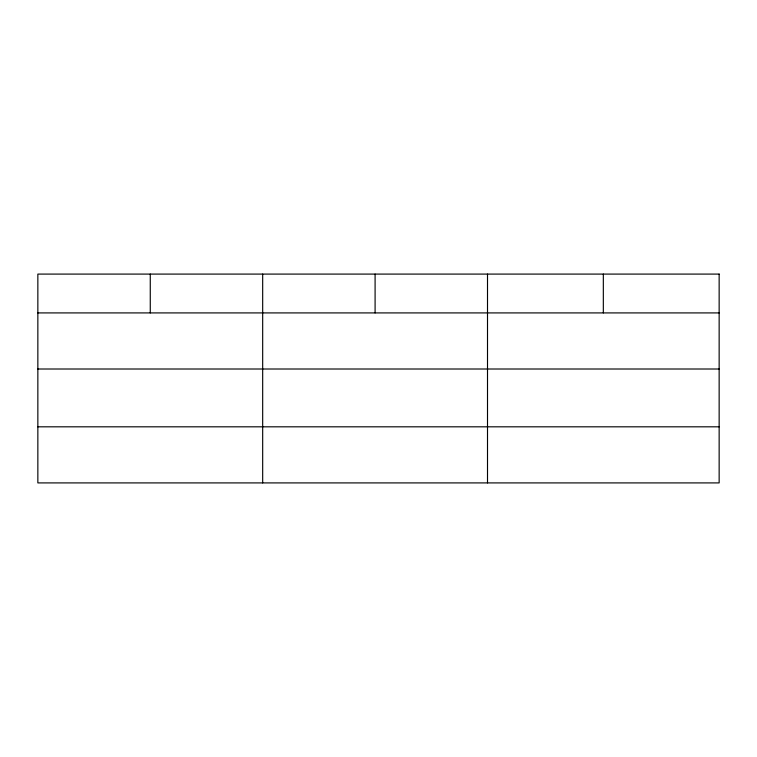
<?xml version="1.0" encoding="UTF-8"?>
<svg xmlns="http://www.w3.org/2000/svg" width="757" height="757" viewBox="0 0 757 757"><rect width="100%" height="100%" fill="white"/><g stroke="black" fill="none" stroke-linecap="round" stroke-linejoin="round"><path stroke-width="1.14" d="M37.85 312.915L719.15 312.915M37.85 369.009L719.15 369.009M37.85 426.816L719.15 426.816M603.329 274.091L603.329 312.915M487.508 274.091L487.508 482.909M375.094 274.091L375.094 312.915M262.679 274.091L262.679 482.909M150.265 274.091L150.265 312.915M719.15 274.091L37.85 274.091L37.85 482.909L719.15 482.909L719.15 274.091"/></g></svg>
